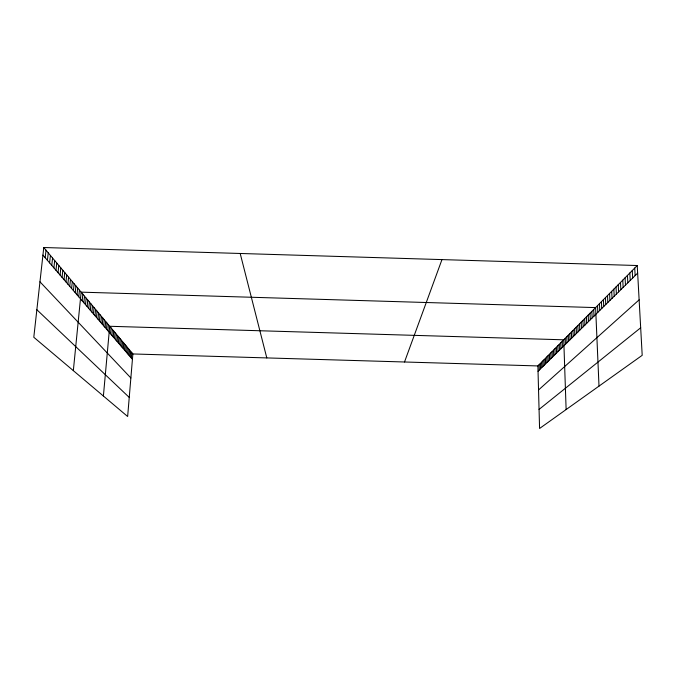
<?xml version="1.0" encoding="UTF-8"?>
<svg xmlns="http://www.w3.org/2000/svg" width="676" height="676" viewBox="0 0 676 676"><rect width="100%" height="100%" fill="white"/><g stroke="black" fill="none" stroke-linecap="round" stroke-linejoin="round"><path stroke-width="1.01" d="M127.958 354.08L128.423 348.639M129.099 355.407L129.555 349.991M130.223 356.708L130.679 351.326M131.33 358.001L131.778 352.652M43.771 247.517L132.876 353.954L127.646 416.492L33.8 337.265L43.771 247.517L637.231 265.524L642.2 355.322L539.575 428.483L537.893 365.936L637.231 265.524M123.277 348.63L123.759 343.07M124.469 350.016L124.95 344.49M125.651 351.393L126.116 345.884M126.809 352.745L127.282 347.27M117.109 341.448L117.607 335.719M118.368 342.918L118.866 337.223M119.618 344.371L120.117 338.71M120.852 345.808L121.342 340.18M122.077 347.227L122.559 341.634M111.886 335.364L112.41 329.508M113.213 336.918L113.737 331.088M114.523 338.439L115.038 332.651M115.824 339.952L116.331 334.197M106.478 329.068L107.028 323.069M107.83 330.649L108.371 324.691M103.394 396.018L109.706 326.28L563.75 339.808L566.125 409.555M110.534 333.8L111.067 327.902M100.868 322.545L101.442 316.402M102.296 324.21L102.862 318.1M103.707 325.849L104.265 319.782M105.101 327.471L105.659 321.438M94.97 315.675L95.569 309.388M96.474 317.433L97.065 311.18M97.961 319.156L98.544 312.946M99.423 320.863L100.006 314.686M90.331 310.284L90.947 303.87M91.902 312.101L92.511 305.738M93.449 313.901L94.048 307.572M83.858 302.738L84.5 296.164M85.506 304.665L86.148 298.133M87.136 306.566L87.77 300.076M88.75 308.433L89.376 301.986M78.754 296.798L79.422 290.097M73.338 370.642L81.137 292.15L595.607 307.597L599.004 386.123M82.176 300.786L82.835 294.17M73.431 290.604L74.123 283.768M75.23 292.7L75.915 285.914M77.005 294.77L77.681 288.018M67.87 284.14L68.589 277.16M69.755 286.328L70.465 279.399M71.605 288.483L72.307 281.605M62.065 277.371L62.809 270.256M64.026 279.661L64.769 272.589M65.961 281.917L66.696 274.895M58.035 272.69L58.804 265.474M60.063 275.048L60.823 267.882M51.765 265.389L52.567 258.021M53.894 267.865L54.68 260.539M55.981 270.29L56.759 263.023M47.421 260.328L48.241 252.849M49.61 262.88L50.421 255.452M45.191 257.733L46.027 250.205M404.51 361.99L441.969 259.601M538.037 371.268L637.654 273.121M538.544 389.951L639.133 299.84M539.059 409.411L640.679 327.784M132.876 353.954L537.893 365.936M36.859 309.735L129.243 397.412M39.96 281.808L130.865 377.969M42.934 255.105L132.428 359.286M240.191 253.475L266.8 357.917M634.722 268.059L635.136 275.597M632.254 270.552L632.66 278.039M629.829 273.003L630.226 280.439M627.438 275.419L627.827 282.796M625.089 277.802L625.469 285.12M622.773 280.143L623.145 287.41M620.492 282.45L620.855 289.666M618.244 284.714L618.599 291.888M616.03 286.954L616.385 294.077M613.85 289.159L614.197 296.232M611.704 291.331L612.042 298.353M609.591 293.469L609.921 300.44M607.504 295.573L607.825 302.502M605.451 297.651L605.764 304.538M603.423 299.696L603.736 306.532M601.429 301.716L601.733 308.51M599.46 303.701L599.764 310.453M597.525 305.662L597.812 312.371M593.722 309.507L594.001 316.123M591.863 311.391L592.142 317.965M590.03 313.241L590.3 319.773M588.213 315.075L588.483 321.565M586.43 316.875L586.692 323.331M584.672 318.658L584.926 325.071M582.932 320.416L583.185 326.787M581.216 322.148L581.461 328.477M579.526 323.855L579.763 330.15M577.853 325.545L578.09 331.806M576.205 327.209L576.442 333.429M574.575 328.857L574.811 335.042M572.969 330.48L573.197 336.623M571.389 332.085L571.609 338.194M569.817 333.665L570.037 339.741M568.271 335.228L568.491 341.27M566.75 336.775L566.953 342.774M565.237 338.296L565.44 344.261M562.238 341.338L562.432 347.236M560.734 342.85L560.928 348.706M559.263 344.346L559.449 350.168M557.801 345.816L557.987 351.613M556.356 347.278L556.542 353.033M554.937 348.715L555.114 354.444M553.526 350.134L553.703 355.829M552.14 351.537L552.317 357.198M550.763 352.931L550.94 358.559M549.411 354.3L549.58 359.894M548.067 355.652L548.236 361.221M546.749 356.996L546.909 362.53M545.439 358.314L545.6 363.823M544.146 359.624L544.298 365.099M542.862 360.916L543.022 366.358M541.603 362.192L541.755 367.609M540.352 363.451L540.504 368.842M539.118 364.702L539.262 370.059"/></g></svg>
